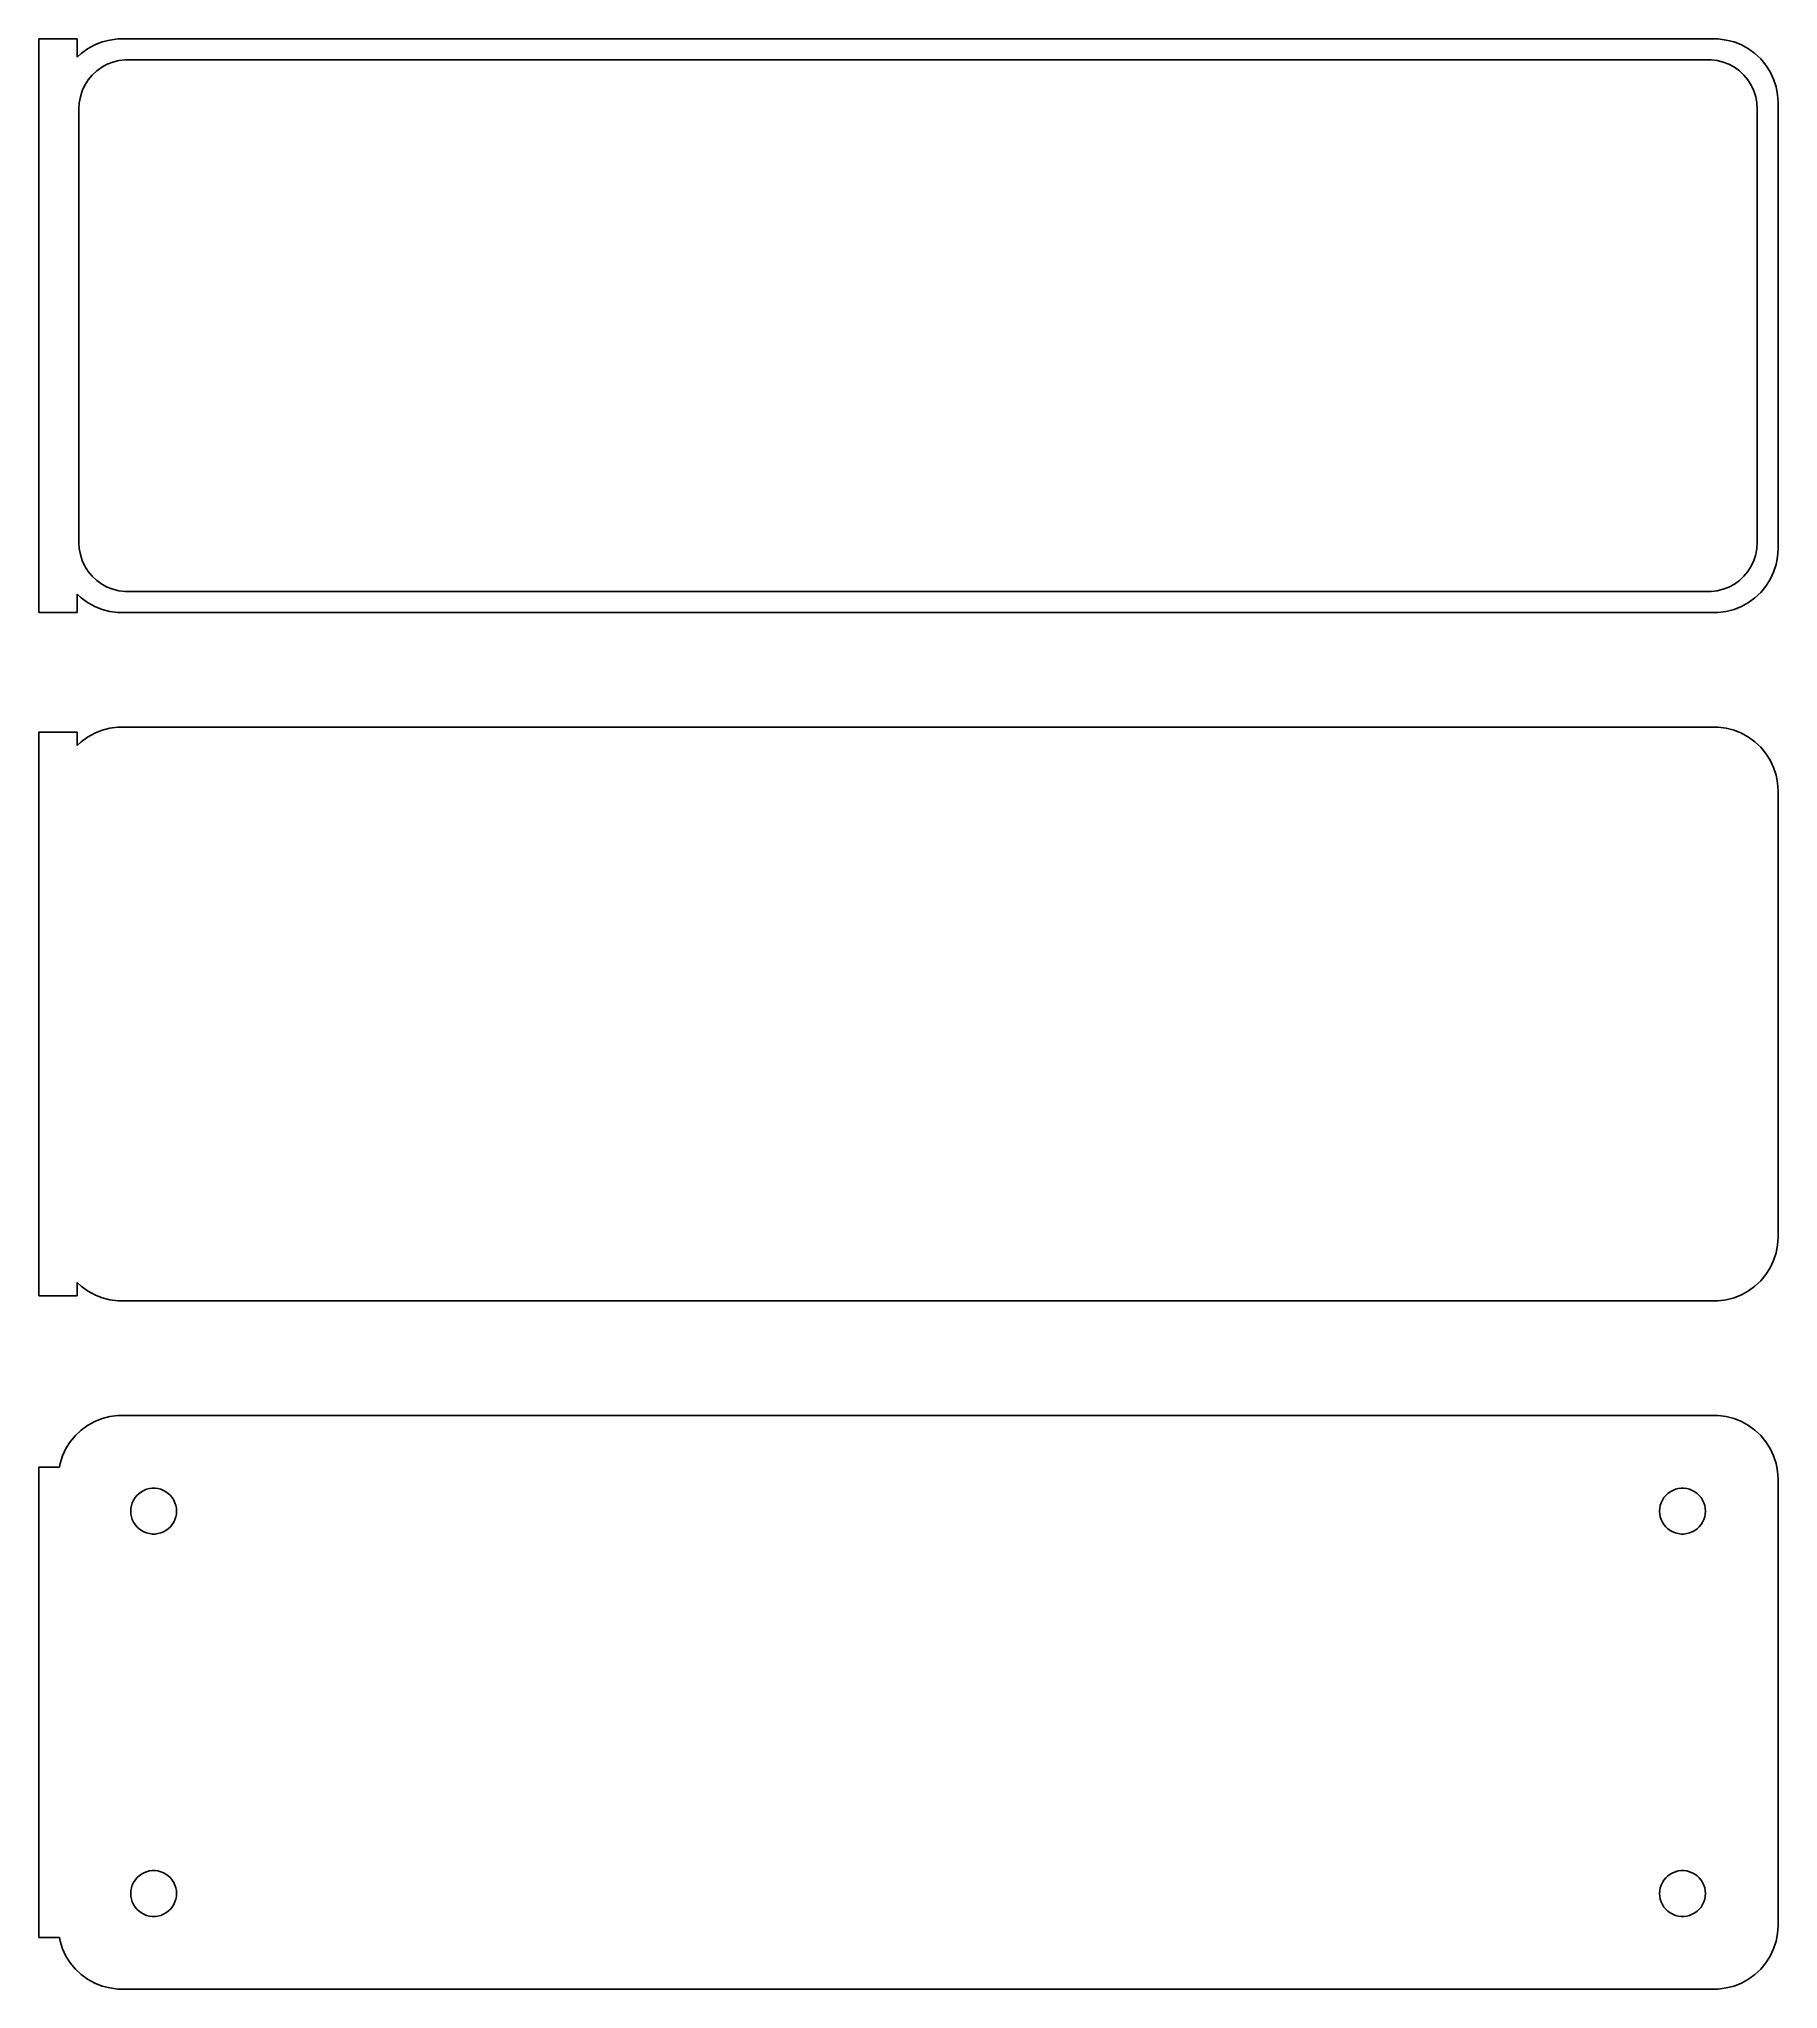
# Model space of a CAD drawing. Header units: metres. Extents: x -69 to 68, y 86 to 238.
import ezdxf

# ---------------------------------------------------------------- set-up
doc = ezdxf.new("R2010")
doc.units = ezdxf.units.M

msp = doc.modelspace()

# ---------------------------------------------------------------- linework, layer by layer
for p, q in [((-66, 238.49), (-69, 238.49)), ((-69, 238.49), (-69, 193.51)), ((-66, 237.059), (-66, 238.49)), ((-65.6871, 237.353), (-66, 237.059)), ((-65.1791, 237.722), (-65.6871, 237.353)), ((-64.6289, 238.024), (-65.1791, 237.722)), ((-64.0451, 238.255), (-64.6289, 238.024)), ((-63.4369, 238.411), (-64.0451, 238.255)), ((-62.8139, 238.49), (-63.4369, 238.411)), ((62.8139, 238.49), (-62.8139, 238.49)), ((63.4369, 238.411), (62.8139, 238.49)), ((64.0451, 238.255), (63.4369, 238.411)), ((64.6289, 238.024), (64.0451, 238.255)), ((65.1791, 237.722), (64.6289, 238.024)), ((65.6871, 237.353), (65.1791, 237.722)), ((66.1448, 236.923), (65.6871, 237.353)), ((-65.133, 235.276), (-64.823, 235.651)), ((-64.823, 235.651), (-64.4685, 235.984)), ((-64.4685, 235.984), (-64.0751, 236.27)), ((-64.0751, 236.27), (-63.6489, 236.504)), ((-63.6489, 236.504), (-63.1967, 236.683)), ((-63.1967, 236.683), (-62.7256, 236.804)), ((-62.7256, 236.804), (-62.2432, 236.865)), ((-62.2432, 236.865), (62.2432, 236.865)), ((62.2432, 236.865), (62.7256, 236.804)), ((62.7256, 236.804), (63.1967, 236.683)), ((63.1967, 236.683), (63.6489, 236.504)), ((63.6489, 236.504), (64.0751, 236.27)), ((64.0751, 236.27), (64.4685, 235.984)), ((64.4685, 235.984), (64.823, 235.651)), ((64.823, 235.651), (65.133, 235.276)), ((66.5451, 236.439), (66.1448, 236.923)), ((66.8815, 235.909), (66.5451, 236.439)), ((67.1489, 235.341), (66.8815, 235.909)), ((-65.751, 233.963), (-65.6007, 234.426)), ((-65.6007, 234.426), (-65.3936, 234.866)), ((-65.3936, 234.866), (-65.133, 235.276)), ((65.133, 235.276), (65.3936, 234.866)), ((65.3936, 234.866), (65.6007, 234.426)), ((65.6007, 234.426), (65.751, 233.963)), ((67.3429, 234.743), (67.1489, 235.341)), ((67.4606, 234.127), (67.3429, 234.743)), ((67.5, 233.5), (67.4606, 234.127)), ((-65.8726, 233), (-65.8421, 233.485)), ((-65.8726, 199), (-65.8726, 233)), ((-65.8421, 233.485), (-65.751, 233.963)), ((65.751, 233.963), (65.8421, 233.485)), ((65.8421, 233.485), (65.8726, 233)), ((65.8726, 233), (65.8726, 199)), ((67.5, 198.5), (67.5, 233.5)), ((-65.8421, 198.515), (-65.8726, 199)), ((65.8726, 199), (65.8421, 198.515)), ((-65.751, 198.037), (-65.8421, 198.515)), ((-65.6007, 197.574), (-65.751, 198.037)), ((-65.3936, 197.134), (-65.6007, 197.574)), ((65.6007, 197.574), (65.3936, 197.134)), ((65.751, 198.037), (65.6007, 197.574)), ((65.8421, 198.515), (65.751, 198.037)), ((67.3429, 197.257), (67.4606, 197.873)), ((67.4606, 197.873), (67.5, 198.5)), ((-65.133, 196.724), (-65.3936, 197.134)), ((-64.823, 196.349), (-65.133, 196.724)), ((-64.4685, 196.016), (-64.823, 196.349)), ((-64.0751, 195.73), (-64.4685, 196.016)), ((64.4685, 196.016), (64.0751, 195.73)), ((64.823, 196.349), (64.4685, 196.016)), ((65.133, 196.724), (64.823, 196.349)), ((65.3936, 197.134), (65.133, 196.724)), ((66.5451, 195.561), (66.8815, 196.091)), ((66.8815, 196.091), (67.1489, 196.659)), ((67.1489, 196.659), (67.3429, 197.257)), ((-66, 194.941), (-65.6871, 194.647)), ((-66, 193.51), (-66, 194.941)), ((-65.6871, 194.647), (-65.1791, 194.278)), ((-63.6489, 195.496), (-64.0751, 195.73)), ((-63.1967, 195.317), (-63.6489, 195.496)), ((-62.7256, 195.196), (-63.1967, 195.317)), ((-62.2432, 195.135), (-62.7256, 195.196)), ((62.2432, 195.135), (-62.2432, 195.135)), ((62.7256, 195.196), (62.2432, 195.135)), ((63.1967, 195.317), (62.7256, 195.196)), ((63.6489, 195.496), (63.1967, 195.317)), ((64.0751, 195.73), (63.6489, 195.496)), ((65.1791, 194.278), (65.6871, 194.647)), ((65.6871, 194.647), (66.1448, 195.077)), ((66.1448, 195.077), (66.5451, 195.561)), ((-69, 193.51), (-66, 193.51)), ((-65.1791, 194.278), (-64.6289, 193.976)), ((-64.6289, 193.976), (-64.0451, 193.745)), ((-64.0451, 193.745), (-63.4369, 193.589)), ((-63.4369, 193.589), (-62.8139, 193.51)), ((-62.8139, 193.51), (62.8139, 193.51)), ((62.8139, 193.51), (63.4369, 193.589)), ((63.4369, 193.589), (64.0451, 193.745)), ((64.0451, 193.745), (64.6289, 193.976)), ((64.6289, 193.976), (65.1791, 194.278)), ((-66, 184.115), (-69, 184.115)), ((-69, 184.115), (-69, 139.885)), ((-66, 183.059), (-66, 184.115)), ((-65.1791, 183.722), (-65.6871, 183.353)), ((-64.6289, 184.024), (-65.1791, 183.722)), ((-64.0451, 184.255), (-64.6289, 184.024)), ((-63.4369, 184.411), (-64.0451, 184.255)), ((-62.8139, 184.49), (-63.4369, 184.411)), ((62.8139, 184.49), (-62.8139, 184.49)), ((63.4369, 184.411), (62.8139, 184.49)), ((64.0451, 184.255), (63.4369, 184.411)), ((64.6289, 184.024), (64.0451, 184.255)), ((65.1791, 183.722), (64.6289, 184.024)), ((65.6871, 183.353), (65.1791, 183.722)), ((-65.6871, 183.353), (-66, 183.059)), ((66.1448, 182.923), (65.6871, 183.353)), ((66.5451, 182.439), (66.1448, 182.923)), ((66.8815, 181.909), (66.5451, 182.439)), ((67.1489, 181.341), (66.8815, 181.909)), ((67.3429, 180.743), (67.1489, 181.341)), ((67.4606, 180.127), (67.3429, 180.743)), ((67.5, 179.5), (67.4606, 180.127)), ((67.5, 144.5), (67.5, 179.5)), ((67.3429, 143.257), (67.4606, 143.873)), ((67.4606, 143.873), (67.5, 144.5)), ((66.8815, 142.091), (67.1489, 142.659)), ((67.1489, 142.659), (67.3429, 143.257)), ((-66, 139.885), (-66, 140.941)), ((-66, 140.941), (-65.6871, 140.647)), ((65.6871, 140.647), (66.1448, 141.077)), ((66.1448, 141.077), (66.5451, 141.561)), ((66.5451, 141.561), (66.8815, 142.091)), ((-69, 139.885), (-66, 139.885)), ((-65.6871, 140.647), (-65.1791, 140.278)), ((-65.1791, 140.278), (-64.6289, 139.976)), ((-64.6289, 139.976), (-64.0451, 139.745)), ((-64.0451, 139.745), (-63.4369, 139.589)), ((-63.4369, 139.589), (-62.8139, 139.51)), ((-62.8139, 139.51), (62.8139, 139.51)), ((62.8139, 139.51), (63.4369, 139.589)), ((63.4369, 139.589), (64.0451, 139.745)), ((64.0451, 139.745), (64.6289, 139.976)), ((64.6289, 139.976), (65.1791, 140.278)), ((65.1791, 140.278), (65.6871, 140.647)), ((-64.0451, 130.255), (-64.6289, 130.024)), ((-63.4369, 130.411), (-64.0451, 130.255)), ((-62.8139, 130.49), (-63.4369, 130.411)), ((62.8139, 130.49), (-62.8139, 130.49)), ((63.4369, 130.411), (62.8139, 130.49)), ((64.0451, 130.255), (63.4369, 130.411)), ((64.6289, 130.024), (64.0451, 130.255)), ((-66.1448, 128.923), (-66.5451, 128.439)), ((-65.6871, 129.353), (-66.1448, 128.923)), ((-65.1791, 129.722), (-65.6871, 129.353)), ((-64.6289, 130.024), (-65.1791, 129.722)), ((65.1791, 129.722), (64.6289, 130.024)), ((65.6871, 129.353), (65.1791, 129.722)), ((66.1448, 128.923), (65.6871, 129.353)), ((66.5451, 128.439), (66.1448, 128.923)), ((-67.1489, 127.341), (-67.3429, 126.743)), ((-66.8815, 127.909), (-67.1489, 127.341)), ((-66.5451, 128.439), (-66.8815, 127.909)), ((66.8815, 127.909), (66.5451, 128.439)), ((67.1489, 127.341), (66.8815, 127.909)), ((67.3429, 126.743), (67.1489, 127.341)), ((-67.4, 126.444), (-69, 126.444)), ((-69, 126.444), (-69, 89.5558)), ((-67.3429, 126.743), (-67.4, 126.444)), ((67.4606, 126.127), (67.3429, 126.743)), ((67.5, 125.5), (67.4606, 126.127)), ((67.5, 90.5), (67.5, 125.5)), ((-61.5773, 123.867), (-61.4562, 124.058)), ((-61.4562, 124.058), (-61.3121, 124.232)), ((-61.3121, 124.232), (-61.1474, 124.387)), ((-61.1474, 124.387), (-60.9645, 124.52)), ((-60.9645, 124.52), (-60.7664, 124.629)), ((-60.7664, 124.629), (-60.5562, 124.712)), ((-60.5562, 124.712), (-60.3373, 124.768)), ((-60.3373, 124.768), (-60.113, 124.796)), ((-60.113, 124.796), (-59.887, 124.796)), ((-59.887, 124.796), (-59.6627, 124.768)), ((-59.6627, 124.768), (-59.4438, 124.712)), ((-59.4438, 124.712), (-59.2336, 124.629)), ((-59.2336, 124.629), (-59.0355, 124.52)), ((-59.0355, 124.52), (-58.8526, 124.387)), ((-58.8526, 124.387), (-58.6879, 124.232)), ((-58.6879, 124.232), (-58.5438, 124.058)), ((-58.5438, 124.058), (-58.4226, 123.867)), ((58.4226, 123.867), (58.5438, 124.058)), ((58.5438, 124.058), (58.6879, 124.232)), ((58.6879, 124.232), (58.8526, 124.387)), ((58.8526, 124.387), (59.0355, 124.52)), ((59.0355, 124.52), (59.2336, 124.629)), ((59.2336, 124.629), (59.4438, 124.712)), ((59.4438, 124.712), (59.6627, 124.768)), ((59.6627, 124.768), (59.887, 124.796)), ((59.887, 124.796), (60.113, 124.796)), ((60.113, 124.796), (60.3373, 124.768)), ((60.3373, 124.768), (60.5562, 124.712)), ((60.5562, 124.712), (60.7664, 124.629)), ((60.7664, 124.629), (60.9645, 124.52)), ((60.9645, 124.52), (61.1474, 124.387)), ((61.1474, 124.387), (61.3121, 124.232)), ((61.3121, 124.232), (61.4562, 124.058)), ((61.4562, 124.058), (61.5773, 123.867)), ((-61.8, 123), (-61.7858, 123.226)), ((-61.7858, 122.774), (-61.8, 123)), ((-61.7858, 123.226), (-61.7434, 123.448)), ((-61.7434, 122.552), (-61.7858, 122.774)), ((-61.7434, 123.448), (-61.6736, 123.663)), ((-61.6736, 122.337), (-61.7434, 122.552)), ((-61.6736, 123.663), (-61.5773, 123.867)), ((-58.4226, 123.867), (-58.3264, 123.663)), ((-58.3264, 123.663), (-58.2565, 123.448)), ((-58.2565, 122.552), (-58.3264, 122.337)), ((-58.2565, 123.448), (-58.2142, 123.226)), ((-58.2142, 122.774), (-58.2565, 122.552)), ((-58.2142, 123.226), (-58.2, 123)), ((-58.2, 123), (-58.2142, 122.774)), ((58.2, 123), (58.2142, 123.226)), ((58.2142, 122.774), (58.2, 123)), ((58.2142, 123.226), (58.2565, 123.448)), ((58.2565, 122.552), (58.2142, 122.774)), ((58.2565, 123.448), (58.3264, 123.663)), ((58.3264, 122.337), (58.2565, 122.552)), ((58.3264, 123.663), (58.4226, 123.867)), ((61.5773, 123.867), (61.6736, 123.663)), ((61.6736, 123.663), (61.7434, 123.448)), ((61.7434, 122.552), (61.6736, 122.337)), ((61.7434, 123.448), (61.7858, 123.226)), ((61.7858, 122.774), (61.7434, 122.552)), ((61.7858, 123.226), (61.8, 123)), ((61.8, 123), (61.7858, 122.774)), ((-61.5773, 122.133), (-61.6736, 122.337)), ((-61.4562, 121.942), (-61.5773, 122.133)), ((-61.3121, 121.768), (-61.4562, 121.942)), ((-61.1474, 121.613), (-61.3121, 121.768)), ((-60.9645, 121.48), (-61.1474, 121.613)), ((-60.7664, 121.371), (-60.9645, 121.48)), ((-60.5562, 121.288), (-60.7664, 121.371)), ((-60.3373, 121.232), (-60.5562, 121.288)), ((-60.113, 121.204), (-60.3373, 121.232)), ((-59.887, 121.204), (-60.113, 121.204)), ((-59.6627, 121.232), (-59.887, 121.204)), ((-59.4438, 121.288), (-59.6627, 121.232)), ((-59.2336, 121.371), (-59.4438, 121.288)), ((-59.0355, 121.48), (-59.2336, 121.371)), ((-58.8526, 121.613), (-59.0355, 121.48)), ((-58.6879, 121.768), (-58.8526, 121.613)), ((-58.5438, 121.942), (-58.6879, 121.768)), ((-58.4226, 122.133), (-58.5438, 121.942)), ((-58.3264, 122.337), (-58.4226, 122.133)), ((58.4226, 122.133), (58.3264, 122.337)), ((58.5438, 121.942), (58.4226, 122.133)), ((58.6879, 121.768), (58.5438, 121.942)), ((58.8526, 121.613), (58.6879, 121.768)), ((59.0355, 121.48), (58.8526, 121.613)), ((59.2336, 121.371), (59.0355, 121.48)), ((59.4438, 121.288), (59.2336, 121.371)), ((59.6627, 121.232), (59.4438, 121.288)), ((59.887, 121.204), (59.6627, 121.232)), ((60.113, 121.204), (59.887, 121.204)), ((60.3373, 121.232), (60.113, 121.204)), ((60.5562, 121.288), (60.3373, 121.232)), ((60.7664, 121.371), (60.5562, 121.288)), ((60.9645, 121.48), (60.7664, 121.371)), ((61.1474, 121.613), (60.9645, 121.48)), ((61.3121, 121.768), (61.1474, 121.613)), ((61.4562, 121.942), (61.3121, 121.768)), ((61.5773, 122.133), (61.4562, 121.942)), ((61.6736, 122.337), (61.5773, 122.133)), ((-61.7858, 93.2256), (-61.7434, 93.4476)), ((-61.7434, 93.4476), (-61.6736, 93.6626)), ((-61.6736, 93.6626), (-61.5773, 93.8672)), ((-61.5773, 93.8672), (-61.4562, 94.058)), ((-61.4562, 94.058), (-61.3121, 94.2322)), ((-61.3121, 94.2322), (-61.1474, 94.3869)), ((-61.1474, 94.3869), (-60.9645, 94.5198)), ((-60.9645, 94.5198), (-60.7664, 94.6287)), ((-60.7664, 94.6287), (-60.5562, 94.7119)), ((-60.5562, 94.7119), (-60.3373, 94.7681)), ((-60.3373, 94.7681), (-60.113, 94.7964)), ((-60.113, 94.7964), (-59.887, 94.7964)), ((-59.887, 94.7964), (-59.6627, 94.7681)), ((-59.6627, 94.7681), (-59.4438, 94.7119)), ((-59.4438, 94.7119), (-59.2336, 94.6287)), ((-59.2336, 94.6287), (-59.0355, 94.5198)), ((-59.0355, 94.5198), (-58.8526, 94.3869)), ((-58.8526, 94.3869), (-58.6879, 94.2322)), ((-58.6879, 94.2322), (-58.5438, 94.058)), ((-58.5438, 94.058), (-58.4226, 93.8672)), ((-58.4226, 93.8672), (-58.3264, 93.6626)), ((-58.3264, 93.6626), (-58.2565, 93.4476)), ((-58.2565, 93.4476), (-58.2142, 93.2256)), ((58.2142, 93.2256), (58.2565, 93.4476)), ((58.2565, 93.4476), (58.3264, 93.6626)), ((58.3264, 93.6626), (58.4226, 93.8672)), ((58.4226, 93.8672), (58.5438, 94.058)), ((58.5438, 94.058), (58.6879, 94.2322)), ((58.6879, 94.2322), (58.8526, 94.3869)), ((58.8526, 94.3869), (59.0355, 94.5198)), ((59.0355, 94.5198), (59.2336, 94.6287)), ((59.2336, 94.6287), (59.4438, 94.7119)), ((59.4438, 94.7119), (59.6627, 94.7681)), ((59.6627, 94.7681), (59.887, 94.7964)), ((59.887, 94.7964), (60.113, 94.7964)), ((60.113, 94.7964), (60.3373, 94.7681)), ((60.3373, 94.7681), (60.5562, 94.7119)), ((60.5562, 94.7119), (60.7664, 94.6287)), ((60.7664, 94.6287), (60.9645, 94.5198)), ((60.9645, 94.5198), (61.1474, 94.3869)), ((61.1474, 94.3869), (61.3121, 94.2322)), ((61.3121, 94.2322), (61.4562, 94.058)), ((61.4562, 94.058), (61.5773, 93.8672)), ((61.5773, 93.8672), (61.6736, 93.6626)), ((61.6736, 93.6626), (61.7434, 93.4476)), ((61.7434, 93.4476), (61.7858, 93.2256)), ((-61.8, 93), (-61.7858, 93.2256)), ((-61.7858, 92.7744), (-61.8, 93)), ((-61.7434, 92.5524), (-61.7858, 92.7744)), ((-61.6736, 92.3374), (-61.7434, 92.5524)), ((-61.5773, 92.1329), (-61.6736, 92.3374)), ((-61.4562, 91.942), (-61.5773, 92.1329)), ((-61.3121, 91.7678), (-61.4562, 91.942)), ((-58.5438, 91.942), (-58.6879, 91.7678)), ((-58.4226, 92.1329), (-58.5438, 91.942)), ((-58.3264, 92.3374), (-58.4226, 92.1329)), ((-58.2565, 92.5524), (-58.3264, 92.3374)), ((-58.2142, 92.7744), (-58.2565, 92.5524)), ((-58.2142, 93.2256), (-58.2, 93)), ((-58.2, 93), (-58.2142, 92.7744)), ((58.2, 93), (58.2142, 93.2256)), ((58.2142, 92.7744), (58.2, 93)), ((58.2565, 92.5524), (58.2142, 92.7744)), ((58.3264, 92.3374), (58.2565, 92.5524)), ((58.4226, 92.1329), (58.3264, 92.3374)), ((58.5438, 91.942), (58.4226, 92.1329)), ((58.6879, 91.7678), (58.5438, 91.942)), ((61.4562, 91.942), (61.3121, 91.7678)), ((61.5773, 92.1329), (61.4562, 91.942)), ((61.6736, 92.3374), (61.5773, 92.1329)), ((61.7434, 92.5524), (61.6736, 92.3374)), ((61.7858, 92.7744), (61.7434, 92.5524)), ((61.7858, 93.2256), (61.8, 93)), ((61.8, 93), (61.7858, 92.7744)), ((-61.1474, 91.6131), (-61.3121, 91.7678)), ((-60.9645, 91.4802), (-61.1474, 91.6131)), ((-60.7664, 91.3713), (-60.9645, 91.4802)), ((-60.5562, 91.2881), (-60.7664, 91.3713)), ((-60.3373, 91.2319), (-60.5562, 91.2881)), ((-60.113, 91.2036), (-60.3373, 91.2319)), ((-59.887, 91.2036), (-60.113, 91.2036)), ((-59.6627, 91.2319), (-59.887, 91.2036)), ((-59.4438, 91.2881), (-59.6627, 91.2319)), ((-59.2336, 91.3713), (-59.4438, 91.2881)), ((-59.0355, 91.4802), (-59.2336, 91.3713)), ((-58.8526, 91.6131), (-59.0355, 91.4802)), ((-58.6879, 91.7678), (-58.8526, 91.6131)), ((58.8526, 91.6131), (58.6879, 91.7678)), ((59.0355, 91.4802), (58.8526, 91.6131)), ((59.2336, 91.3713), (59.0355, 91.4802)), ((59.4438, 91.2881), (59.2336, 91.3713)), ((59.6627, 91.2319), (59.4438, 91.2881)), ((59.887, 91.2036), (59.6627, 91.2319)), ((60.113, 91.2036), (59.887, 91.2036)), ((60.3373, 91.2319), (60.113, 91.2036)), ((60.5562, 91.2881), (60.3373, 91.2319)), ((60.7664, 91.3713), (60.5562, 91.2881)), ((60.9645, 91.4802), (60.7664, 91.3713)), ((61.1474, 91.6131), (60.9645, 91.4802)), ((61.3121, 91.7678), (61.1474, 91.6131)), ((67.4606, 89.8733), (67.5, 90.5)), ((-69, 89.5558), (-67.4, 89.5558)), ((-67.4, 89.5558), (-67.3429, 89.2566)), ((-67.3429, 89.2566), (-67.1489, 88.6594)), ((67.1489, 88.6594), (67.3429, 89.2566)), ((67.3429, 89.2566), (67.4606, 89.8733)), ((-67.1489, 88.6594), (-66.8815, 88.0912)), ((-66.8815, 88.0912), (-66.5451, 87.5611)), ((-66.5451, 87.5611), (-66.1448, 87.0773)), ((66.1448, 87.0773), (66.5451, 87.5611)), ((66.5451, 87.5611), (66.8815, 88.0912)), ((66.8815, 88.0912), (67.1489, 88.6594)), ((-66.1448, 87.0773), (-65.6871, 86.6474)), ((-65.6871, 86.6474), (-65.1791, 86.2784)), ((-65.1791, 86.2784), (-64.6289, 85.9759)), ((-64.6289, 85.9759), (-64.0451, 85.7447)), ((-64.0451, 85.7447), (-63.4369, 85.5886)), ((63.4369, 85.5886), (64.0451, 85.7447)), ((64.0451, 85.7447), (64.6289, 85.9759)), ((64.6289, 85.9759), (65.1791, 86.2784)), ((65.1791, 86.2784), (65.6871, 86.6474)), ((65.6871, 86.6474), (66.1448, 87.0773)), ((-63.4369, 85.5886), (-62.8139, 85.5099)), ((-62.8139, 85.5099), (62.8139, 85.5099)), ((62.8139, 85.5099), (63.4369, 85.5886))]:
    msp.add_line(p, q)

doc.saveas('drawing.dxf')
